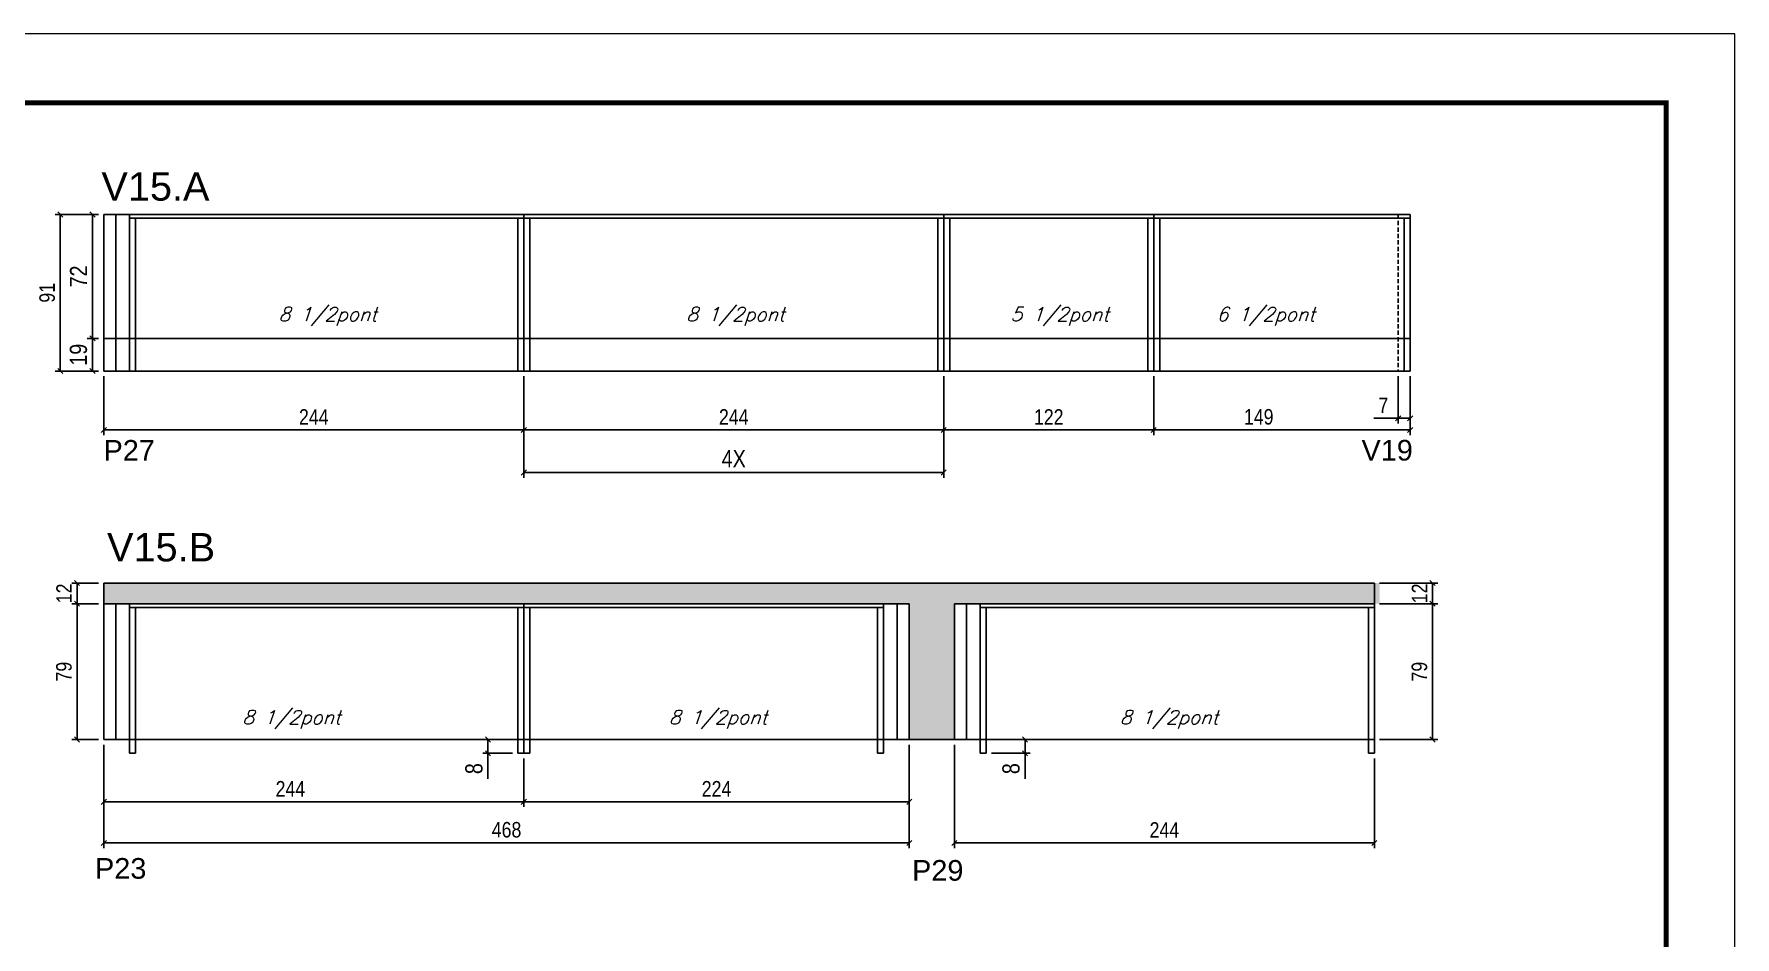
# Model space of a CAD drawing. Extents: x -10448 to -1189, y -11772 to 17235.
# Drawn here: x -8353 to -7365, y 10576 to 11101 of the extents above; entities that cross this region are included whole.
import ezdxf

# ---------------------------------------------------------------- set-up
doc = ezdxf.new("R2010")
doc.units = 0
doc.linetypes.add('DASHED', pattern=[0.75, 0.5, -0.25])
doc.linetypes.add('HIDDEN', pattern=[0.375, 0.25, -0.125])
for name, color, linetype in [('5', 5, 'Continuous'), ('COTA', 241, 'Continuous'), ('NOMENCLATURA', 7, 'Continuous'), ('Painéis', 200, 'Continuous'), ('SARR_2.2x7', 40, 'Continuous'), ('SARR_3.5x7', 81, 'Continuous'), ('texto', 7, 'Continuous')]:
    doc.layers.add(name, color=color, linetype=linetype)
doc.layers.add('Folhas', color=255, linetype='Continuous', lineweight=9)
doc.layers.add('SARRAFO DE PRESSAO', color=251, linetype='DASHED', lineweight=9)
doc.styles.add('COTA TECNICA', font='techl___.ttf', dxfattribs={"height": 10})
doc.styles.add('COTA TECNICA-50', font='techl___.ttf', dxfattribs={"height": 9})
doc.styles.add('Romans', font='romans.shx')
doc.styles.get("Standard").update_dxf_attribs({"font": 'arial.ttf'})
doc.dimstyles.new('COTA PAINEL-50', dxfattribs={"dimtxt": 9, "dimasz": 3, "dimexe": 3, "dimexo": 3, "dimgap": 3, "dimtad": 1, "dimdec": 1, "dimzin": 12, "dimdsep": 46, "dimtxsty": 'COTA TECNICA-50', "dimblk1": 'OBLIQUE', "dimblk2": 'OBLIQUE', "dimsah": 1, "dimcen": 0.9, "dimclrd": 4, "dimclre": 4, "dimclrt": 240, "dimadec": 1, "dimazin": 3, "dimtfac": 1, "dimtdec": 1, "dimtmove": 0, "dimatfit": 3, "dimfxl": 1, "dimtolj": 1, "dimtzin": 12, "dimarcsym": 0})
doc.dimstyles.new('PAINEL', dxfattribs={"dimtxt": 10, "dimasz": 3, "dimexe": 3, "dimexo": 3, "dimgap": 3, "dimtad": 1, "dimdec": 1, "dimzin": 12, "dimdsep": 46, "dimtxsty": 'COTA TECNICA', "dimblk1": 'OBLIQUE', "dimblk2": 'OBLIQUE', "dimsah": 1, "dimcen": 0.9, "dimclrd": 4, "dimclre": 4, "dimclrt": 240, "dimadec": 1, "dimazin": 3, "dimtfac": 1, "dimtdec": 1, "dimtmove": 0, "dimatfit": 3, "dimfxl": 1, "dimtolj": 1, "dimtzin": 12, "dimarcsym": 0})

# ---------------------------------------------------------------- blocks, each defined once
blk = doc.blocks.new('9999999999')
at = {"layer": 'Folhas'}
blk.add_lwpolyline([(98138.98, 34190.21), (99623.98, 34190.21), (99623.98, 35240.21), (98138.98, 35240.21)], close=True, dxfattribs=at)
at = {"layer": 'Folhas', "color": 30, "const_width": 3}
blk.add_lwpolyline([(98213.98, 34230.21), (99583.98, 34230.21), (99583.98, 35200.21), (98213.98, 35200.21)], close=True, dxfattribs=at)
blk = doc.blocks.new('_Oblique')
at = {"color": 0, "linetype": 'ByBlock', "lineweight": -2}
blk.add_line((-0.5, -0.5), (0.5, 0.5), dxfattribs=at)
blk = doc.blocks.new('*D637')
at = {"layer": 'COTA', "color": 4, "linetype": 'ByBlock', "lineweight": -2, "transparency": 16777216}
for p, q in [((-7844.49, 10688.14), (-7844.49, 10651.97)), ((-8068.49, 10680.14), (-8068.49, 10651.97)), ((-8068.49, 10654.97), (-7844.49, 10654.97))]:
    blk.add_line(p, q, dxfattribs=at)
at = {"layer": 'Defpoints', "color": 0, "linetype": 'ByBlock', "transparency": 16777216}
for p in [(-8068.49, 10683.14), (-7844.49, 10691.14), (-7844.49, 10654.97)]:
    blk.add_point(p, dxfattribs=at)
at = {"layer": 'COTA', "color": 4, "linetype": 'ByBlock', "lineweight": -2, "transparency": 16777216, "xscale": 3, "yscale": 3, "zscale": 3, "rotation": 180}
blk.add_blockref('_Oblique', (-8068.49, 10654.97), dxfattribs=at)
at = {"layer": 'COTA', "color": 4, "linetype": 'ByBlock', "lineweight": -2, "transparency": 16777216, "xscale": 3, "yscale": 3, "zscale": 3}
blk.add_blockref('_Oblique', (-7844.49, 10654.97), dxfattribs=at)
at = {"layer": 'COTA', "color": 240, "linetype": 'ByBlock', "transparency": 16777216, "insert": (-7956.49, 10662.53), "char_height": 9, "attachment_point": 5, "style": 'COTA TECNICA-50'}
blk.add_mtext('\\A1;224', dxfattribs=at)
blk = doc.blocks.new('*D638')
at = {"layer": 'COTA', "color": 4, "linetype": 'ByBlock', "lineweight": -2, "transparency": 16777216}
for p, q in [((-8312.49, 10688.14), (-8312.49, 10651.97)), ((-8068.49, 10680.14), (-8068.49, 10651.97)), ((-8068.49, 10654.97), (-8312.49, 10654.97))]:
    blk.add_line(p, q, dxfattribs=at)
at = {"layer": 'Defpoints', "color": 0, "linetype": 'ByBlock', "transparency": 16777216}
for p in [(-8312.49, 10691.14), (-8068.49, 10683.14), (-8312.49, 10654.97)]:
    blk.add_point(p, dxfattribs=at)
at = {"layer": 'COTA', "color": 4, "linetype": 'ByBlock', "lineweight": -2, "transparency": 16777216, "xscale": 3, "yscale": 3, "zscale": 3, "rotation": 180}
blk.add_blockref('_Oblique', (-8312.49, 10654.97), dxfattribs=at)
at = {"layer": 'COTA', "color": 4, "linetype": 'ByBlock', "lineweight": -2, "transparency": 16777216, "xscale": 3, "yscale": 3, "zscale": 3}
blk.add_blockref('_Oblique', (-8068.49, 10654.97), dxfattribs=at)
at = {"layer": 'COTA', "color": 240, "linetype": 'ByBlock', "transparency": 16777216, "insert": (-8204.08, 10662.53), "char_height": 9, "attachment_point": 5, "style": 'COTA TECNICA-50'}
blk.add_mtext('\\A1;244', dxfattribs=at)
blk = doc.blocks.new('*D639')
at = {"layer": 'COTA', "color": 4, "linetype": 'ByBlock', "lineweight": -2, "transparency": 16777216}
for p, q in [((-8312.49, 10688.14), (-8312.49, 10628.04)), ((-7844.49, 10688.14), (-7844.49, 10628.04)), ((-8312.49, 10631.04), (-7844.49, 10631.04))]:
    blk.add_line(p, q, dxfattribs=at)
at = {"layer": 'Defpoints', "color": 0, "linetype": 'ByBlock', "transparency": 16777216}
for p in [(-8312.49, 10691.14), (-7844.49, 10691.14), (-7844.49, 10631.04)]:
    blk.add_point(p, dxfattribs=at)
at = {"layer": 'COTA', "color": 4, "linetype": 'ByBlock', "lineweight": -2, "transparency": 16777216, "xscale": 3, "yscale": 3, "zscale": 3, "rotation": 180}
blk.add_blockref('_Oblique', (-8312.49, 10631.04), dxfattribs=at)
at = {"layer": 'COTA', "color": 4, "linetype": 'ByBlock', "lineweight": -2, "transparency": 16777216, "xscale": 3, "yscale": 3, "zscale": 3}
blk.add_blockref('_Oblique', (-7844.49, 10631.04), dxfattribs=at)
at = {"layer": 'COTA', "color": 240, "linetype": 'ByBlock', "transparency": 16777216, "insert": (-8078.49, 10638.65), "char_height": 9, "attachment_point": 5, "style": 'COTA TECNICA-50'}
blk.add_mtext('\\A1;468', dxfattribs=at)
blk = doc.blocks.new('*D640')
at = {"layer": 'COTA', "color": 4, "linetype": 'ByBlock', "lineweight": -2, "transparency": 16777216}
for p, q in [((-7818.29, 10688.14), (-7818.29, 10628.04)), ((-7574.29, 10680.14), (-7574.29, 10628.04)), ((-7818.29, 10631.04), (-7574.29, 10631.04))]:
    blk.add_line(p, q, dxfattribs=at)
at = {"layer": 'Defpoints', "color": 0, "linetype": 'ByBlock', "transparency": 16777216}
for p in [(-7818.29, 10691.14), (-7574.29, 10683.14), (-7574.29, 10631.04)]:
    blk.add_point(p, dxfattribs=at)
at = {"layer": 'COTA', "color": 4, "linetype": 'ByBlock', "lineweight": -2, "transparency": 16777216, "xscale": 3, "yscale": 3, "zscale": 3, "rotation": 180}
blk.add_blockref('_Oblique', (-7818.29, 10631.04), dxfattribs=at)
at = {"layer": 'COTA', "color": 4, "linetype": 'ByBlock', "lineweight": -2, "transparency": 16777216, "xscale": 3, "yscale": 3, "zscale": 3}
blk.add_blockref('_Oblique', (-7574.29, 10631.04), dxfattribs=at)
at = {"layer": 'COTA', "color": 240, "linetype": 'ByBlock', "transparency": 16777216, "insert": (-7696.29, 10638.61), "char_height": 9, "attachment_point": 5, "style": 'COTA TECNICA-50'}
blk.add_mtext('\\A1;244', dxfattribs=at)
blk = doc.blocks.new('*D656')
at = {"layer": 'COTA', "color": 4, "linetype": 'ByBlock', "lineweight": -2, "transparency": 16777216}
for p, q in [((-7571.29, 10770.14), (-7537.49, 10770.14)), ((-7540.49, 10770.14), (-7540.49, 10691.14)), ((-7571.29, 10691.14), (-7537.49, 10691.14))]:
    blk.add_line(p, q, dxfattribs=at)
at = {"layer": 'Defpoints', "color": 0, "linetype": 'ByBlock', "transparency": 16777216}
for p in [(-7574.29, 10770.14), (-7574.29, 10691.14), (-7540.49, 10691.14)]:
    blk.add_point(p, dxfattribs=at)
at = {"layer": 'COTA', "color": 4, "linetype": 'ByBlock', "lineweight": -2, "transparency": 16777216, "xscale": 3, "yscale": 3, "zscale": 3}
for p, rotation in [((-7540.49, 10770.14), 90), ((-7540.49, 10691.14), 270)]:
    blk.add_blockref('_Oblique', p, dxfattribs=dict(at, rotation=rotation))
at = {"layer": 'COTA', "color": 240, "linetype": 'ByBlock', "transparency": 16777216, "insert": (-7548.09, 10730.64), "char_height": 9, "attachment_point": 5, "rotation": 90, "style": 'COTA TECNICA-50'}
blk.add_mtext('\\A1;79', dxfattribs=at)
blk = doc.blocks.new('*D647')
at = {"layer": 'COTA', "color": 4, "linetype": 'ByBlock', "lineweight": -2, "transparency": 16777216}
for p, q in [((-8315.49, 10770.14), (-8331.02, 10770.14)), ((-8328.02, 10691.14), (-8328.02, 10770.14)), ((-8315.49, 10691.14), (-8331.02, 10691.14))]:
    blk.add_line(p, q, dxfattribs=at)
at = {"layer": 'Defpoints', "color": 0, "linetype": 'ByBlock', "transparency": 16777216}
for p in [(-8328.02, 10770.14), (-8312.49, 10770.14), (-8312.49, 10691.14)]:
    blk.add_point(p, dxfattribs=at)
at = {"layer": 'COTA', "color": 4, "linetype": 'ByBlock', "lineweight": -2, "transparency": 16777216, "xscale": 3, "yscale": 3, "zscale": 3}
for p, rotation in [((-8328.02, 10770.14), 90), ((-8328.02, 10691.14), 270)]:
    blk.add_blockref('_Oblique', p, dxfattribs=dict(at, rotation=rotation))
at = {"layer": 'COTA', "color": 240, "linetype": 'ByBlock', "transparency": 16777216, "insert": (-8335.61, 10730.64), "char_height": 9, "attachment_point": 5, "rotation": 90, "style": 'COTA TECNICA-50'}
blk.add_mtext('\\A1;79', dxfattribs=at)
blk = doc.blocks.new('*D648')
at = {"layer": 'COTA', "color": 4, "linetype": 'ByBlock', "lineweight": -2, "transparency": 16777216}
for p, q in [((-8315.49, 10782.14), (-8331.02, 10782.14)), ((-8328.02, 10770.14), (-8328.02, 10782.14)), ((-8315.49, 10770.14), (-8331.02, 10770.14))]:
    blk.add_line(p, q, dxfattribs=at)
at = {"layer": 'Defpoints', "color": 0, "linetype": 'ByBlock', "transparency": 16777216}
for p in [(-8328.02, 10782.14), (-8312.49, 10782.14), (-8312.49, 10770.14)]:
    blk.add_point(p, dxfattribs=at)
at = {"layer": 'COTA', "color": 4, "linetype": 'ByBlock', "lineweight": -2, "transparency": 16777216, "xscale": 3, "yscale": 3, "zscale": 3}
for p, rotation in [((-8328.02, 10782.14), 90), ((-8328.02, 10770.14), 270)]:
    blk.add_blockref('_Oblique', p, dxfattribs=dict(at, rotation=rotation))
at = {"layer": 'COTA', "color": 240, "linetype": 'ByBlock', "transparency": 16777216, "insert": (-8335.57, 10776.14), "char_height": 9, "attachment_point": 5, "rotation": 90, "style": 'COTA TECNICA-50'}
blk.add_mtext('\\A1;12', dxfattribs=at)
blk = doc.blocks.new('*D649')
at = {"layer": 'COTA', "color": 4, "linetype": 'ByBlock', "lineweight": -2, "transparency": 16777216}
for p, q in [((-7824.49, 10902.39), (-7824.49, 10868.14)), ((-7702.49, 10902.39), (-7702.49, 10868.14)), ((-7702.49, 10871.14), (-7824.49, 10871.14))]:
    blk.add_line(p, q, dxfattribs=at)
at = {"layer": 'Defpoints', "color": 0, "linetype": 'ByBlock', "transparency": 16777216}
for p in [(-7824.49, 10905.39), (-7702.49, 10905.39), (-7824.49, 10871.14)]:
    blk.add_point(p, dxfattribs=at)
at = {"layer": 'COTA', "color": 4, "linetype": 'ByBlock', "lineweight": -2, "transparency": 16777216, "xscale": 3, "yscale": 3, "zscale": 3, "rotation": 180}
blk.add_blockref('_Oblique', (-7824.49, 10871.14), dxfattribs=at)
at = {"layer": 'COTA', "color": 4, "linetype": 'ByBlock', "lineweight": -2, "transparency": 16777216, "xscale": 3, "yscale": 3, "zscale": 3}
blk.add_blockref('_Oblique', (-7702.49, 10871.14), dxfattribs=at)
at = {"layer": 'COTA', "color": 240, "linetype": 'ByBlock', "transparency": 16777216, "insert": (-7763.49, 10878.69), "char_height": 9, "attachment_point": 5, "style": 'COTA TECNICA-50'}
blk.add_mtext('\\A1;122', dxfattribs=at)
blk = doc.blocks.new('*D650')
at = {"layer": 'COTA', "color": 4, "linetype": 'ByBlock', "lineweight": -2, "transparency": 16777216}
for p, q in [((-7702.49, 10902.39), (-7702.49, 10868.14)), ((-7553.49, 10902.39), (-7553.49, 10868.14)), ((-7702.49, 10871.14), (-7553.49, 10871.14))]:
    blk.add_line(p, q, dxfattribs=at)
at = {"layer": 'Defpoints', "color": 0, "linetype": 'ByBlock', "transparency": 16777216}
for p in [(-7702.49, 10905.39), (-7553.49, 10905.39), (-7553.49, 10871.14)]:
    blk.add_point(p, dxfattribs=at)
at = {"layer": 'COTA', "color": 4, "linetype": 'ByBlock', "lineweight": -2, "transparency": 16777216, "xscale": 3, "yscale": 3, "zscale": 3, "rotation": 180}
blk.add_blockref('_Oblique', (-7702.49, 10871.14), dxfattribs=at)
at = {"layer": 'COTA', "color": 4, "linetype": 'ByBlock', "lineweight": -2, "transparency": 16777216, "xscale": 3, "yscale": 3, "zscale": 3}
blk.add_blockref('_Oblique', (-7553.49, 10871.14), dxfattribs=at)
at = {"layer": 'COTA', "color": 240, "linetype": 'ByBlock', "transparency": 16777216, "insert": (-7641.49, 10878.73), "char_height": 9, "attachment_point": 5, "style": 'COTA TECNICA-50'}
blk.add_mtext('\\A1;149', dxfattribs=at)
blk = doc.blocks.new('*D651')
at = {"layer": 'COTA', "color": 4, "linetype": 'ByBlock', "lineweight": -2, "transparency": 16777216}
for p, q in [((-8068.49, 10902.39), (-8068.49, 10868.14)), ((-7824.49, 10902.39), (-7824.49, 10868.14)), ((-8068.49, 10871.14), (-7824.49, 10871.14))]:
    blk.add_line(p, q, dxfattribs=at)
at = {"layer": 'Defpoints', "color": 0, "linetype": 'ByBlock', "transparency": 16777216}
for p in [(-8068.49, 10905.39), (-7824.49, 10905.39), (-7824.49, 10871.14)]:
    blk.add_point(p, dxfattribs=at)
at = {"layer": 'COTA', "color": 4, "linetype": 'ByBlock', "lineweight": -2, "transparency": 16777216, "xscale": 3, "yscale": 3, "zscale": 3, "rotation": 180}
blk.add_blockref('_Oblique', (-8068.49, 10871.14), dxfattribs=at)
at = {"layer": 'COTA', "color": 4, "linetype": 'ByBlock', "lineweight": -2, "transparency": 16777216, "xscale": 3, "yscale": 3, "zscale": 3}
blk.add_blockref('_Oblique', (-7824.49, 10871.14), dxfattribs=at)
at = {"layer": 'COTA', "color": 240, "linetype": 'ByBlock', "transparency": 16777216, "insert": (-7946.49, 10878.71), "char_height": 9, "attachment_point": 5, "style": 'COTA TECNICA-50'}
blk.add_mtext('\\A1;244', dxfattribs=at)
blk = doc.blocks.new('*D652')
at = {"layer": 'COTA', "color": 4, "linetype": 'ByBlock', "lineweight": -2, "transparency": 16777216}
for p, q in [((-8312.49, 10902.39), (-8312.49, 10868.14)), ((-8068.49, 10902.39), (-8068.49, 10868.14)), ((-8312.49, 10871.14), (-8068.49, 10871.14))]:
    blk.add_line(p, q, dxfattribs=at)
at = {"layer": 'Defpoints', "color": 0, "linetype": 'ByBlock', "transparency": 16777216}
for p in [(-8312.49, 10905.39), (-8068.49, 10905.39), (-8068.49, 10871.14)]:
    blk.add_point(p, dxfattribs=at)
at = {"layer": 'COTA', "color": 4, "linetype": 'ByBlock', "lineweight": -2, "transparency": 16777216, "xscale": 3, "yscale": 3, "zscale": 3, "rotation": 180}
blk.add_blockref('_Oblique', (-8312.49, 10871.14), dxfattribs=at)
at = {"layer": 'COTA', "color": 4, "linetype": 'ByBlock', "lineweight": -2, "transparency": 16777216, "xscale": 3, "yscale": 3, "zscale": 3}
blk.add_blockref('_Oblique', (-8068.49, 10871.14), dxfattribs=at)
at = {"layer": 'COTA', "color": 240, "linetype": 'ByBlock', "transparency": 16777216, "insert": (-8190.49, 10878.71), "char_height": 9, "attachment_point": 5, "style": 'COTA TECNICA-50'}
blk.add_mtext('\\A1;244', dxfattribs=at)
blk = doc.blocks.new('*D657')
at = {"layer": 'COTA', "color": 4, "linetype": 'ByBlock', "lineweight": -2, "transparency": 16777216}
for p, q in [((-8315.49, 10996.39), (-8340.78, 10996.39)), ((-8337.78, 10905.39), (-8337.78, 10996.39)), ((-8315.49, 10905.39), (-8340.78, 10905.39))]:
    blk.add_line(p, q, dxfattribs=at)
at = {"layer": 'Defpoints', "color": 0, "linetype": 'ByBlock', "transparency": 16777216}
for p in [(-8337.78, 10996.39), (-8312.49, 10996.39), (-8312.49, 10905.39)]:
    blk.add_point(p, dxfattribs=at)
at = {"layer": 'COTA', "color": 4, "linetype": 'ByBlock', "lineweight": -2, "transparency": 16777216, "xscale": 3, "yscale": 3, "zscale": 3}
for p, rotation in [((-8337.78, 10996.39), 90), ((-8337.78, 10905.39), 270)]:
    blk.add_blockref('_Oblique', p, dxfattribs=dict(at, rotation=rotation))
at = {"layer": 'COTA', "color": 240, "linetype": 'ByBlock', "transparency": 16777216, "insert": (-8345.36, 10950.89), "char_height": 9, "attachment_point": 5, "rotation": 90, "style": 'COTA TECNICA-50'}
blk.add_mtext('\\A1;91', dxfattribs=at)
blk = doc.blocks.new('*D658')
at = {"layer": 'COTA', "color": 4, "linetype": 'ByBlock', "lineweight": -2, "transparency": 16777216}
for p, q in [((-7571.29, 10782.14), (-7537.49, 10782.14)), ((-7540.49, 10770.14), (-7540.49, 10782.14)), ((-7571.29, 10770.14), (-7537.49, 10770.14))]:
    blk.add_line(p, q, dxfattribs=at)
at = {"layer": 'Defpoints', "color": 0, "linetype": 'ByBlock', "transparency": 16777216}
for p in [(-7574.29, 10782.14), (-7540.49, 10782.14), (-7574.29, 10770.14)]:
    blk.add_point(p, dxfattribs=at)
at = {"layer": 'COTA', "color": 4, "linetype": 'ByBlock', "lineweight": -2, "transparency": 16777216, "xscale": 3, "yscale": 3, "zscale": 3}
for p, rotation in [((-7540.49, 10782.14), 90), ((-7540.49, 10770.14), 270)]:
    blk.add_blockref('_Oblique', p, dxfattribs=dict(at, rotation=rotation))
at = {"layer": 'COTA', "color": 240, "linetype": 'ByBlock', "transparency": 16777216, "insert": (-7548.05, 10776.14), "char_height": 9, "attachment_point": 5, "rotation": 90, "style": 'COTA TECNICA-50'}
blk.add_mtext('\\A1;12', dxfattribs=at)
blk = doc.blocks.new('*D632')
at = {"layer": 'COTA', "color": 4, "linetype": 'ByBlock', "lineweight": -2, "transparency": 16777216}
for p, q in [((-7560.49, 10902.39), (-7560.49, 10874.92)), ((-7553.49, 10902.39), (-7553.49, 10874.92)), ((-7560.49, 10877.92), (-7574.65, 10877.92)), ((-7553.49, 10877.92), (-7560.49, 10877.92))]:
    blk.add_line(p, q, dxfattribs=at)
at = {"layer": 'Defpoints', "color": 0, "linetype": 'ByBlock', "transparency": 16777216}
for p in [(-7560.49, 10905.39), (-7553.49, 10905.39), (-7560.49, 10877.92)]:
    blk.add_point(p, dxfattribs=at)
at = {"layer": 'COTA', "color": 4, "linetype": 'ByBlock', "lineweight": -2, "transparency": 16777216, "xscale": 3, "yscale": 3, "zscale": 3, "rotation": 180}
blk.add_blockref('_Oblique', (-7560.49, 10877.92), dxfattribs=at)
at = {"layer": 'COTA', "color": 4, "linetype": 'ByBlock', "lineweight": -2, "transparency": 16777216, "xscale": 3, "yscale": 3, "zscale": 3}
blk.add_blockref('_Oblique', (-7553.49, 10877.92), dxfattribs=at)
at = {"layer": 'COTA', "color": 240, "linetype": 'ByBlock', "transparency": 16777216, "insert": (-7569.07, 10885.49), "char_height": 9, "attachment_point": 5, "style": 'COTA TECNICA-50'}
blk.add_mtext('\\A1;7', dxfattribs=at)
blk = doc.blocks.new('*D661')
at = {"layer": 'COTA', "color": 4, "lineweight": -2, "transparency": 16777216}
for p, q in [((-8068.49, 10902.39), (-8068.49, 10843.38)), ((-7824.49, 10902.39), (-7824.49, 10843.38)), ((-7824.49, 10846.38), (-8068.49, 10846.38))]:
    blk.add_line(p, q, dxfattribs=at)
at = {"layer": 'Defpoints', "color": 0, "transparency": 16777216}
for p in [(-8068.49, 10905.39), (-7824.49, 10905.39), (-8068.49, 10846.38)]:
    blk.add_point(p, dxfattribs=at)
at = {"layer": 'COTA', "color": 4, "lineweight": -2, "transparency": 16777216, "xscale": 3, "yscale": 3, "zscale": 3, "rotation": 180}
blk.add_blockref('_Oblique', (-8068.49, 10846.38), dxfattribs=at)
at = {"layer": 'COTA', "color": 4, "lineweight": -2, "transparency": 16777216, "xscale": 3, "yscale": 3, "zscale": 3}
blk.add_blockref('_Oblique', (-7824.49, 10846.38), dxfattribs=at)
at = {"layer": 'COTA', "color": 240, "transparency": 16777216, "insert": (-7946.49, 10854.45), "char_height": 10, "attachment_point": 5, "style": 'COTA TECNICA'}
blk.add_mtext('\\A1;4X', dxfattribs=at)
blk = doc.blocks.new('*D662')
at = {"layer": 'COTA', "color": 4, "lineweight": -2, "transparency": 16777216}
for p, q in [((-8074.99, 10691.14), (-8092.29, 10691.14)), ((-8074.99, 10683.14), (-8092.29, 10683.14)), ((-8089.29, 10691.14), (-8089.29, 10683.14)), ((-8089.29, 10683.14), (-8089.29, 10668.32))]:
    blk.add_line(p, q, dxfattribs=at)
at = {"layer": 'Defpoints', "color": 0, "transparency": 16777216}
for p in [(-8089.29, 10683.14), (-8071.99, 10691.14), (-8071.99, 10683.14)]:
    blk.add_point(p, dxfattribs=at)
at = {"layer": 'COTA', "color": 4, "lineweight": -2, "transparency": 16777216, "xscale": 3, "yscale": 3, "zscale": 3}
for p, rotation in [((-8089.29, 10691.14), 90), ((-8089.29, 10683.14), 270)]:
    blk.add_blockref('_Oblique', p, dxfattribs=dict(at, rotation=rotation))
at = {"layer": 'COTA', "color": 240, "transparency": 16777216, "insert": (-8097.39, 10674.23), "char_height": 10, "attachment_point": 5, "rotation": 90, "style": 'COTA TECNICA'}
blk.add_mtext('\\A1;8', dxfattribs=at)
blk = doc.blocks.new('*D663')
at = {"layer": 'COTA', "color": 4, "lineweight": -2, "transparency": 16777216}
for p, q in [((-8315.49, 10996.39), (-8322.08, 10996.39)), ((-8319.08, 10996.39), (-8319.08, 10924.39)), ((-8315.49, 10924.39), (-8322.08, 10924.39))]:
    blk.add_line(p, q, dxfattribs=at)
at = {"layer": 'Defpoints', "color": 0, "transparency": 16777216}
for p in [(-8312.49, 10996.39), (-8319.08, 10924.39), (-8312.49, 10924.39)]:
    blk.add_point(p, dxfattribs=at)
at = {"layer": 'COTA', "color": 4, "lineweight": -2, "transparency": 16777216, "xscale": 3, "yscale": 3, "zscale": 3}
for p, rotation in [((-8319.08, 10996.39), 90), ((-8319.08, 10924.39), 270)]:
    blk.add_blockref('_Oblique', p, dxfattribs=dict(at, rotation=rotation))
at = {"layer": 'COTA', "color": 240, "transparency": 16777216, "insert": (-8327.15, 10960.39), "char_height": 10, "attachment_point": 5, "rotation": 90, "style": 'COTA TECNICA'}
blk.add_mtext('\\A1;72', dxfattribs=at)
blk = doc.blocks.new('*D664')
at = {"layer": 'COTA', "color": 4, "lineweight": -2, "transparency": 16777216}
for p, q in [((-8315.49, 10924.39), (-8322.08, 10924.39)), ((-8319.08, 10924.39), (-8319.08, 10905.39)), ((-8315.49, 10905.39), (-8322.08, 10905.39))]:
    blk.add_line(p, q, dxfattribs=at)
at = {"layer": 'Defpoints', "color": 0, "transparency": 16777216}
for p in [(-8312.49, 10924.39), (-8319.08, 10905.39), (-8312.49, 10905.39)]:
    blk.add_point(p, dxfattribs=at)
at = {"layer": 'COTA', "color": 4, "lineweight": -2, "transparency": 16777216, "xscale": 3, "yscale": 3, "zscale": 3}
for p, rotation in [((-8319.08, 10924.39), 90), ((-8319.08, 10905.39), 270)]:
    blk.add_blockref('_Oblique', p, dxfattribs=dict(at, rotation=rotation))
at = {"layer": 'COTA', "color": 240, "transparency": 16777216, "insert": (-8327.17, 10914.89), "char_height": 10, "attachment_point": 5, "rotation": 90, "style": 'COTA TECNICA'}
blk.add_mtext('\\A1;19', dxfattribs=at)
blk = doc.blocks.new('*D665')
at = {"layer": 'COTA', "color": 4, "lineweight": -2, "transparency": 16777216}
for p, q in [((-7796.79, 10691.14), (-7774.27, 10691.14)), ((-7796.79, 10683.14), (-7774.27, 10683.14)), ((-7777.27, 10691.14), (-7777.27, 10683.14)), ((-7777.27, 10683.14), (-7777.27, 10668.32))]:
    blk.add_line(p, q, dxfattribs=at)
at = {"layer": 'Defpoints', "color": 0, "transparency": 16777216}
for p in [(-7799.79, 10691.14), (-7799.79, 10683.14), (-7777.27, 10683.14)]:
    blk.add_point(p, dxfattribs=at)
at = {"layer": 'COTA', "color": 4, "lineweight": -2, "transparency": 16777216, "xscale": 3, "yscale": 3, "zscale": 3}
for p, rotation in [((-7777.27, 10691.14), 90), ((-7777.27, 10683.14), 270)]:
    blk.add_blockref('_Oblique', p, dxfattribs=dict(at, rotation=rotation))
at = {"layer": 'COTA', "color": 240, "transparency": 16777216, "insert": (-7785.36, 10674.23), "char_height": 10, "attachment_point": 5, "rotation": 90, "style": 'COTA TECNICA'}
blk.add_mtext('\\A1;8', dxfattribs=at)

msp = doc.modelspace()

# ---------------------------------------------------------------- hatches: boundary and pattern name
at = {"layer": 'COTA', "linetype": 'ByBlock'}
h = msp.add_hatch(dxfattribs=at)
h.set_pattern_fill('AR-CONC', color=256, scale=0.03)
h.set_pattern_definition([(50, (-139454.582, -14011.1063), (5.46554007, -0.47817257), [0.5715, -6.2865]), (355, (-139454.582, -14011.1063), (-1.05730264, 5.73170536), [0.4572, -5.02921753]), (100.4514447, (-139454.1267, -14011.146), (4.40823741, 5.25353256), [0.48570026, -5.34270734]), (46.1842, (-139454.582, -14009.582), (8.13237123, -1.26126984), [0.85725, -9.42975]), (96.6355576, (-139453.9045, -14009.6874), (7.122124, 7.42278374), [0.7285507, -8.01406824]), (351.184151, (-139454.582, -14009.582), (7.122124, 7.42278374), [0.685799, -7.54379196]), (21, (-139453.82, -14009.9633), (4.54843174, -3.06795595), [0.5715, -6.2865]), (326, (-139453.82, -14009.9633), (1.85406085, 5.52563898), [0.4572, -5.0292]), (71.451445, (-139453.441, -14010.219), (6.40249258, 2.45768307), [0.48570026, -5.34269813]), (37.5, (-139454.5822, -14011.1063), (0.092658098, 2.536651166), [0, -4.96824, 0, -5.1054, 0, -5.04825]), (7.5, (-139454.5822, -14011.1063), (2.004589875, 3.005417245), [0, -2.91084, 0, -4.85394, 0, -1.92405]), (327.5, (-139456.2814, -14011.1063), (4.067717855, -0.17186232), [0, -1.905, 0, -5.9436, 0, -7.8867]), (317.5, (-139457.0434, -14011.1063), (4.44387544, 0.76279473), [0, -2.4765, 0, -3.94716, 0, -5.6007])])
h.paths.add_polyline_path([(-7844.49, 10691.14), (-7818.29, 10691.14), (-7818.29, 10770.14), (-7571.29, 10770.14), (-7571.29, 10782.14), (-7818.29, 10782.14), (-7844.49, 10782.14), (-8312.49, 10782.14), (-8312.49, 10770.14), (-7844.49, 10770.14)])

# ---------------------------------------------------------------- linework, layer by layer
for p, q in [((-8312.49, 10770.14), (-8312.49, 10782.14)), ((-8312.49, 10770.14), (-8312.49, 10782.14)), ((-7574.29, 10782.14), (-7574.29, 10770.14)), ((-7844.49, 10691.14), (-7818.29, 10691.14))]:
    msp.add_line(p, q, dxfattribs=at)
for points in [[(-7844.49, 10782.14), (-8312.49, 10782.14)], [(-7574.29, 10782.14), (-7844.49, 10782.14)]]:
    msp.add_lwpolyline(points, dxfattribs=at)
at = {"layer": 'Painéis', "linetype": 'Continuous'}
for p, q in [((-8312.49, 10996.39), (-7553.49, 10996.39)), ((-8312.49, 10996.39), (-8312.49, 10905.39)), ((-8068.49, 10996.39), (-8068.49, 10905.39)), ((-8068.49, 10996.39), (-8068.49, 10905.39)), ((-7824.49, 10996.39), (-7824.49, 10905.39)), ((-7702.49, 10996.39), (-7702.49, 10905.39)), ((-7553.49, 10996.39), (-7553.49, 10905.39)), ((-8312.49, 10924.39), (-7553.49, 10924.39)), ((-7553.49, 10905.39), (-8312.49, 10905.39)), ((-7844.49, 10782.14), (-7844.49, 10782.14)), ((-8312.49, 10770.14), (-8312.49, 10691.14)), ((-8068.49, 10770.14), (-8068.49, 10691.14)), ((-7844.49, 10770.14), (-7844.49, 10691.14)), ((-7818.29, 10770.14), (-7818.29, 10691.14)), ((-7574.29, 10770.14), (-7574.29, 10691.14))]:
    msp.add_line(p, q, dxfattribs=at)
for points in [[(-7844.49, 10770.14), (-8312.49, 10770.14)], [(-7574.29, 10770.14), (-7818.29, 10770.14)], [(-8312.49, 10691.14), (-7844.49, 10691.14)], [(-7818.29, 10691.14), (-7574.29, 10691.14)]]:
    msp.add_lwpolyline(points, dxfattribs=at)
at = {"layer": 'SARR_2.2x7', "linetype": 'Continuous'}
for p, q in [((-8305.49, 10996.39), (-8305.49, 10905.39)), ((-8297.49, 10994.19), (-8068.49, 10994.19)), ((-7824.49, 10994.19), (-8068.49, 10994.19)), ((-7824.49, 10994.19), (-7702.49, 10994.19)), ((-7702.49, 10994.19), (-7553.49, 10994.19)), ((-8305.49, 10770.14), (-8305.49, 10691.14)), ((-8297.49, 10767.94), (-8068.49, 10767.94)), ((-7859.49, 10767.94), (-8068.49, 10767.94)), ((-7851.49, 10770.14), (-7851.49, 10691.14)), ((-7811.29, 10770.14), (-7811.29, 10691.14)), ((-7803.29, 10767.94), (-7574.29, 10767.94))]:
    msp.add_line(p, q, dxfattribs=at)
at = {"layer": 'SARR_2.2x7', "linetype": 'HIDDEN', "ltscale": 10}
msp.add_line((-7560.49, 10996.39), (-7560.49, 10905.39), dxfattribs=at)
at = {"layer": 'SARR_3.5x7'}
for p, q in [((-8297.49, 10996.39), (-8297.49, 10905.39)), ((-8293.99, 10994.19), (-8293.99, 10905.39)), ((-8071.99, 10994.19), (-8071.99, 10905.39)), ((-8064.99, 10994.19), (-8064.99, 10905.39)), ((-7827.99, 10994.19), (-7827.99, 10905.39)), ((-7820.99, 10994.19), (-7820.99, 10905.39)), ((-7705.99, 10994.19), (-7705.99, 10905.39)), ((-7698.99, 10994.19), (-7698.99, 10905.39)), ((-7556.99, 10994.19), (-7556.99, 10905.39)), ((-8293.99, 10905.39), (-8297.49, 10905.39)), ((-8064.99, 10905.39), (-8071.99, 10905.39)), ((-8068.49, 10905.39), (-8068.49, 10905.39)), ((-7820.99, 10905.39), (-7827.99, 10905.39)), ((-7824.49, 10905.39), (-7824.49, 10905.39)), ((-7698.99, 10905.39), (-7705.99, 10905.39)), ((-7702.49, 10905.39), (-7702.49, 10905.39)), ((-7556.99, 10905.39), (-7553.49, 10905.39)), ((-7553.49, 10905.39), (-7553.49, 10905.39)), ((-8297.49, 10770.14), (-8297.49, 10683.14)), ((-8293.99, 10767.94), (-8293.99, 10683.14)), ((-8071.99, 10767.94), (-8071.99, 10683.14)), ((-8064.99, 10767.94), (-8064.99, 10683.14)), ((-7862.99, 10767.94), (-7862.99, 10683.14)), ((-7859.49, 10770.14), (-7859.49, 10683.14)), ((-7803.29, 10770.14), (-7803.29, 10683.14)), ((-7799.79, 10767.94), (-7799.79, 10683.14)), ((-7577.79, 10767.94), (-7577.79, 10683.14)), ((-8297.49, 10683.14), (-8293.99, 10683.14)), ((-8071.99, 10683.14), (-8064.99, 10683.14)), ((-8068.49, 10691.14), (-8068.49, 10683.14)), ((-8068.49, 10683.14), (-8068.49, 10683.14)), ((-7862.99, 10683.14), (-7859.49, 10683.14)), ((-7803.29, 10683.14), (-7799.79, 10683.14)), ((-7577.79, 10683.14), (-7574.29, 10683.14)), ((-7574.29, 10691.14), (-7574.29, 10683.14)), ((-7574.29, 10683.14), (-7574.29, 10683.14))]:
    msp.add_line(p, q, dxfattribs=at)

# ---------------------------------------------------------------- block references
at = {"layer": 'SARRAFO DE PRESSAO', "color": 6, "linetype": 'ByBlock'}
msp.add_blockref('9999999999', (-106988.76, -24138.85), dxfattribs=at)

# ---------------------------------------------------------------- texts
at = {"layer": '5', "linetype": 'Continuous'}
for s, rotation, p in [('P27', 359.99996, (-8312.63, 10853.29)), ('V19', 359.99996, (-7581.76, 10853.36)), ('P23', 0.00004, (-8317.57, 10610.24)), ('P29', 0.00004, (-7842.86, 10609.09))]:
    msp.add_text(s, height=12, rotation=rotation, dxfattribs=at).set_placement(p)
at = {"layer": 'NOMENCLATURA', "linetype": 'Continuous'}
for s, p in [('V15.A', (-8313.87, 11004.48)), ('V15.B', (-8310.6, 10794.71))]:
    msp.add_text(s, height=16.5, dxfattribs=at).set_placement(p)
at = {"layer": 'texto', "color": 2, "char_height": 8, "attachment_point": 5, "style": 'Romans'}
for s, insert in [('{\\Q19;\\C256;8 1/2pont}', (-8182.42, 10937.11)), ('{\\Q19;\\C256;8 1/2pont}', (-7945.52, 10937.11)), ('{\\Q19;\\C256;5 1/2pont}', (-7757.13, 10937.11)), ('{\\Q19;\\C256;6 1/2pont}', (-7637.43, 10937.11)), ('{\\Q19;\\C256;8 1/2pont}', (-8203.46, 10702.8)), ('{\\Q19;\\C256;8 1/2pont}', (-7955.66, 10702.8)), ('{\\Q19;\\C256;8 1/2pont}', (-7693.62, 10702.8))]:
    msp.add_mtext(s, dxfattribs=dict(at, insert=insert))

# ---------------------------------------------------------------- dimensions: what is measured, and where the dimension line sits
at = {"layer": 'COTA', "linetype": 'ByBlock'}
for base, p1, p2, angle, picture, middle in [((-8337.78, 10996.39), (-8312.49, 10905.39), (-8312.49, 10996.39), 90, '*D657', (-8345.36, 10950.89)), ((-7560.49, 10877.92), (-7553.49, 10905.39), (-7560.49, 10905.39), 180, '*D632', (-7569.07, 10885.49)), ((-8328.02, 10770.14), (-8312.49, 10691.14), (-8312.49, 10770.14), 90, '*D647', (-8335.61, 10730.64)), ((-7540.49, 10691.14), (-7574.29, 10770.14), (-7574.29, 10691.14), 90, '*D656', (-7548.09, 10730.64))]:
    dim = msp.add_linear_dim(base=base, p1=p1, p2=p2, angle=angle, dimstyle='COTA PAINEL-50', dxfattribs=at)
    dim.commit()
    dim.dimension.update_dxf_attribs({"geometry": picture, "text_midpoint": middle})
at = {"layer": 'COTA'}
for base, p1, p2, picture, middle in [((-8319.08, 10924.39), (-8312.49, 10996.39), (-8312.49, 10924.39), '*D663', (-8327.15, 10960.39)), ((-8319.08, 10905.39), (-8312.49, 10924.39), (-8312.49, 10905.39), '*D664', (-8327.17, 10914.89)), ((-8089.29, 10683.14), (-8071.99, 10691.14), (-8071.99, 10683.14), '*D662', (-8097.39, 10674.23)), ((-7777.27, 10683.14), (-7799.79, 10691.14), (-7799.79, 10683.14), '*D665', (-7785.36, 10674.23))]:
    dim = msp.add_linear_dim(base=base, p1=p1, p2=p2, angle=90, dimstyle='PAINEL', dxfattribs=at)
    dim.commit()
    dim.dimension.update_dxf_attribs({"geometry": picture, "text_midpoint": middle})
at = {"layer": 'COTA', "linetype": 'ByBlock'}
for base, p1, p2, picture, middle in [((-8068.49, 10871.14), (-8312.49, 10905.39), (-8068.49, 10905.39), '*D652', (-8190.49, 10871.14)), ((-7824.49, 10871.14), (-8068.49, 10905.39), (-7824.49, 10905.39), '*D651', (-7946.49, 10871.14)), ((-7553.49, 10871.14), (-7702.49, 10905.39), (-7553.49, 10905.39), '*D650', (-7641.49, 10871.14))]:
    dim = msp.add_linear_dim(base=base, p1=p1, p2=p2, angle=180, dimstyle='COTA PAINEL-50', override={"dimarcsym": 1}, dxfattribs=at)
    dim.commit()
    dim.dimension.update_dxf_attribs({"geometry": picture, "text_midpoint": middle, "dimtype": 160})
at = {"layer": 'COTA'}
dim = msp.add_linear_dim(base=(-8068.49, 10846.38), p1=(-7824.49, 10905.39), p2=(-8068.49, 10905.39), angle=180, text='4X', dimstyle='PAINEL', dxfattribs=at)
dim.commit()
dim.dimension.update_dxf_attribs({"geometry": '*D661', "text_midpoint": (-7946.49, 10854.45)})
at = {"layer": 'COTA', "linetype": 'ByBlock'}
dim = msp.add_linear_dim(base=(-7824.49, 10871.14), p1=(-7702.49, 10905.39), p2=(-7824.49, 10905.39), angle=180, dimstyle='COTA PAINEL-50', override={"dimarcsym": 1}, dxfattribs=at)
dim.commit()
dim.dimension.update_dxf_attribs({"geometry": '*D649', "text_midpoint": (-7763.49, 10878.69)})
for base, p1, p2, picture, middle in [((-8328.02, 10782.14), (-8312.49, 10770.14), (-8312.49, 10782.14), '*D648', (-8328.02, 10776.14)), ((-7540.49, 10782.14), (-7574.29, 10770.14), (-7574.29, 10782.14), '*D658', (-7540.49, 10776.14))]:
    dim = msp.add_linear_dim(base=base, p1=p1, p2=p2, angle=90, dimstyle='COTA PAINEL-50', dxfattribs=at)
    dim.commit()
    dim.dimension.update_dxf_attribs({"geometry": picture, "text_midpoint": middle, "dimtype": 160})
dim = msp.add_linear_dim(base=(-8312.49, 10654.97), p1=(-8068.49, 10683.14), p2=(-8312.49, 10691.14), dimstyle='COTA PAINEL-50', override={"dimarcsym": 1}, dxfattribs=at)
dim.commit()
dim.dimension.update_dxf_attribs({"geometry": '*D638', "text_midpoint": (-8204.08, 10654.97), "dimtype": 160})
for base, p1, p2, picture, middle in [((-7844.49, 10631.04), (-8312.49, 10691.14), (-7844.49, 10691.14), '*D639', (-8078.49, 10638.65)), ((-7844.49, 10654.97), (-8068.49, 10683.14), (-7844.49, 10691.14), '*D637', (-7956.49, 10662.53)), ((-7574.29, 10631.04), (-7818.29, 10691.14), (-7574.29, 10683.14), '*D640', (-7696.29, 10638.61))]:
    dim = msp.add_linear_dim(base=base, p1=p1, p2=p2, dimstyle='COTA PAINEL-50', override={"dimarcsym": 1}, dxfattribs=at)
    dim.commit()
    dim.dimension.update_dxf_attribs({"geometry": picture, "text_midpoint": middle})

doc.saveas('drawing.dxf')
